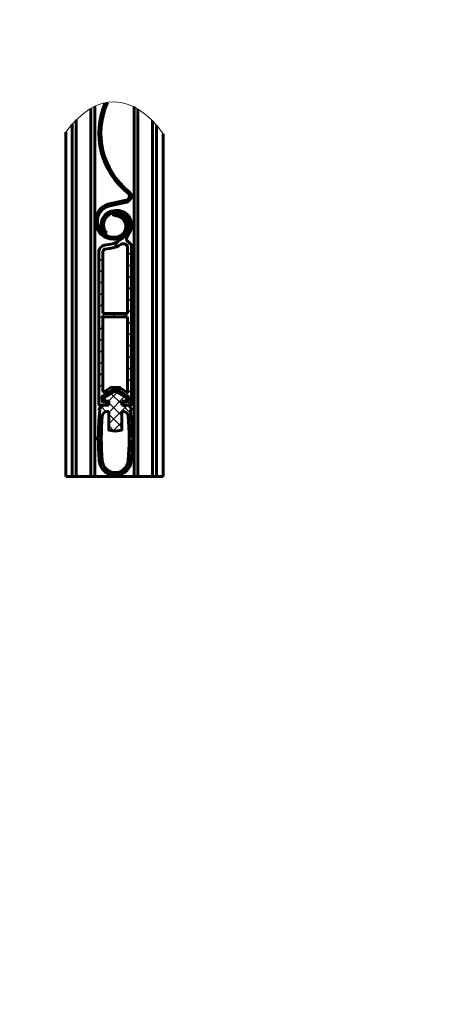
# Model space of a CAD drawing. Header units: millimetres. Extents: x 0 to 841, y 0 to 594.
# Drawn here: x 449 to 601.9, y 0 to 368.3 of the extents above; entities that cross this region are included whole.
import ezdxf

# ---------------------------------------------------------------- set-up
doc = ezdxf.new("R2010")
doc.units = ezdxf.units.MM
doc.linetypes.add('K5LT_BASIC', pattern=[0])
doc.linetypes.add('K5LT_THIN_INCLUDED_TO_HATCHING', pattern=[0])
doc.layers.add('Системный слой', color=7, linetype='Continuous')

msp = doc.modelspace()

# ---------------------------------------------------------------- hatches: boundary and pattern name
at = {"layer": 'Системный слой'}
h = msp.add_hatch(dxfattribs=at)
h.set_pattern_fill('Металл', angle=135, style=0, pattern_type=0)
h.set_pattern_definition([(135, (0, 0), (-2.12132, -2.12132), [])])
h.paths.add_polyline_path([(489.414, 304.8218), (487.8202, 306.1839), (486.3349, 307.6634), (484.9667, 309.2519), (483.7236, 310.9401), (482.6128, 312.7181), (481.6408, 314.5756), (480.8133, 316.5019), (480.135, 318.4856), (479.6099, 320.5152), (479.241, 322.579), (479.0306, 324.6649), (478.9798, 326.7607), (479.0889, 328.8544), (479.3573, 330.9336), (479.7834, 332.9863), (480.3648, 335.0005), (481.0981, 336.9646), (481.4674, 337.8092), (480.61, 337.6551), (479.8346, 335.6779), (479.2102, 333.648), (478.7404, 331.5768), (478.4278, 329.4762), (478.2741, 327.358), (478.2803, 325.2342), (478.4463, 323.117), (478.7712, 321.0182), (479.2531, 318.9498), (479.8893, 316.9236), (480.6762, 314.951), (481.6093, 313.0432), (482.6833, 311.211), (483.8922, 309.4648), (485.2291, 307.8146), (486.6863, 306.2697), (488.2557, 304.8388), (488.9674, 304.257), (489.296, 303.8959), (489.4913, 303.4484), (489.5324, 302.9619), (489.4151, 302.4879), (489.1518, 302.0767), (488.7704, 301.7719), (488.363, 301.6162), (482.103, 300.2227), (481.1211, 299.9223), (480.1977, 299.4732), (479.3551, 298.8863), (478.6137, 298.1758), (477.9915, 297.359), (477.5035, 296.4555), (477.1616, 295.4872), (476.974, 294.4777), (476.9453, 293.4512), (477.0762, 292.4328), (477.3634, 291.4469), (477.8, 290.5175), (478.3756, 289.6672), (479.0761, 288.9163), (479.8845, 288.2832), (480.7814, 287.7832), (481.745, 287.4284), (482.7519, 287.2273), (483.5371, 287.1804), (484.2271, 287.1804), (485.0906, 287.2602), (485.9248, 287.497), (486.7015, 287.8827), (487.3943, 288.4043), (487.9797, 289.044), (488.438, 289.7802), (488.7535, 290.588), (488.9155, 291.4399), (488.9186, 292.3071), (488.7627, 293.1601), (488.4531, 293.9701), (488.0002, 294.7096), (487.4194, 295.3536), (486.7303, 295.8801), (485.9565, 296.2714), (485.124, 296.5142), (484.2611, 296.6003), (483.5371, 296.5496), (483.6426, 295.8373), (484.4397, 295.8747), (485.2283, 295.7527), (485.9769, 295.4762), (486.6555, 295.0563), (487.2369, 294.5098), (487.698, 293.8584), (488.0202, 293.1284), (488.1907, 292.3488), (488.2026, 291.5509), (488.0556, 290.7666), (487.7554, 290.0272), (487.314, 289.3623), (486.7492, 288.7986), (486.0835, 288.3586), (485.3436, 288.0598), (484.559, 287.9142), (484.2271, 287.9004), (483.5371, 287.9004), (482.5713, 287.9802), (481.6317, 288.2177), (480.7439, 288.6062), (479.9319, 289.1353), (479.2179, 289.7906), (478.6212, 290.5542), (478.158, 291.4055), (477.841, 292.3213), (477.6787, 293.2767), (477.6756, 294.2458), (477.8316, 295.2023), (478.1427, 296.1202), (478.6003, 296.9745), (479.192, 297.742), (479.9017, 298.4019), (480.7102, 298.9362), (481.5955, 299.3306), (482.2595, 299.5199), (488.5195, 300.9134), (489.0774, 301.1192), (489.5607, 301.4657), (489.9346, 301.928), (490.1724, 302.4731), (490.257, 303.0616), (490.1824, 303.6516), (489.9538, 304.2005), (489.5877, 304.6691)])
h = msp.add_hatch(dxfattribs=at)
h.set_pattern_fill('Металл', angle=45, style=0, pattern_type=0)
h.set_pattern_definition([(45, (0, 0), (-2.12132, 2.12132), [])])
h.paths.add_polyline_path([(490.1425, 291.0409), (490.318, 291.9422), (490.3346, 292.8603), (490.1919, 293.7674), (489.8942, 294.6361), (489.4505, 295.4401), (488.8743, 296.155), (488.1829, 296.7593), (487.3972, 297.2346), (486.5411, 297.5666), (485.6404, 297.7453), (485.0672, 297.7765), (484.3472, 297.7765), (483.4324, 297.6967), (482.5453, 297.4596), (481.7126, 297.0723), (480.9597, 296.5467), (480.3092, 295.8985), (479.7809, 295.1475), (479.3907, 294.3163), (479.1503, 293.4301), (479.0672, 292.5156), (479.1437, 291.6005), (479.3777, 290.7125), (479.7619, 289.8785), (480.1053, 289.3524), (480.2872, 289.237), (480.4995, 289.2731), (480.5392, 289.3013), (480.7694, 289.4945), (480.8737, 289.683), (480.8249, 289.8927), (480.8183, 289.902), (480.3896, 290.6199), (480.105, 291.4062), (479.9751, 292.2322), (480.0046, 293.0679), (480.1923, 293.8827), (480.5314, 294.647), (481.0096, 295.333), (481.6095, 295.9155), (482.3091, 296.3735), (483.083, 296.6902), (483.903, 296.854), (484.3472, 296.8765), (485.0672, 296.8765), (485.8995, 296.7967), (486.7015, 296.5602), (487.444, 296.1755), (488.0998, 295.6568), (488.6451, 295.0229), (489.06, 294.2969), (489.3294, 293.5053), (489.4434, 292.6769), (489.398, 291.842), (489.2774, 291.289), (488.8819, 290.2), (488.3404, 289.1757), (487.663, 288.2357), (486.8628, 287.3979), (485.9548, 286.6781), (484.9565, 286.0901), (483.8868, 285.6451), (482.766, 285.3515), (482.6616, 285.3324), (480.2104, 284.9002), (479.6203, 284.7153), (479.0971, 284.3857), (478.6754, 283.9334), (478.3833, 283.3883), (478.2402, 282.7867), (478.2272, 282.5367), (478.2272, 226.0765), (478.3045, 225.8755), (478.4966, 225.7781), (478.5272, 225.7765), (481.1072, 225.7765), (481.3082, 225.8539), (481.4056, 226.046), (481.4072, 226.0765), (481.4072, 226.6765), (481.3298, 226.8776), (481.1377, 226.975), (481.1072, 226.9765), (479.7272, 226.9765), (479.5261, 227.0539), (479.4287, 227.246), (479.4272, 227.2765), (479.4272, 228.6758), (479.5058, 228.9728), (479.7167, 229.1893), (482.9004, 231.114), (483.1953, 231.2003), (483.2108, 231.2005), (485.3635, 231.2005), (485.6605, 231.1219), (485.6739, 231.114), (488.8576, 229.1893), (489.071, 228.9683), (489.1472, 228.6758), (489.1472, 227.2765), (489.0698, 227.0755), (488.8777, 226.9781), (488.8472, 226.9765), (487.4672, 226.9765), (487.2661, 226.8992), (487.1687, 226.7071), (487.1672, 226.6765), (487.1672, 226.0765), (487.2445, 225.8755), (487.4366, 225.7781), (487.4672, 225.7765), (490.0472, 225.7765), (490.2482, 225.8539), (490.3456, 226.046), (490.3472, 226.0765), (490.3472, 284.1454), (490.2675, 284.7587), (490.0338, 285.3312), (489.6615, 285.825), (489.1755, 286.2073), (489.0644, 286.2695), (488.7215, 286.5395), (488.4979, 286.9142), (488.423, 287.3441), (488.5068, 287.7723), (488.6607, 288.0485), (489.3234, 289.0719), (489.8466, 290.1731)])
h.paths.add_polyline_path([(486.5387, 285.2658), (486.9873, 285.4585), (487.4741, 285.4969), (487.9474, 285.377), (488.3571, 285.1114), (488.6598, 284.7283), (488.8234, 284.2682), (488.8472, 284.0023), (488.8472, 259.6769), (479.7272, 259.6769), (479.7272, 282.5367), (479.8063, 282.9057), (480.0297, 283.2098), (480.3582, 283.3955), (480.4709, 283.423), (482.9221, 283.8552), (484.1445, 284.1519), (485.3195, 284.6012), (486.4279, 285.1959)])
h.paths.add_polyline_path([(482.4562, 232.1075), (480.1824, 230.7328), (479.9703, 230.695), (479.7876, 230.809), (479.7272, 230.9895), (479.7272, 258.4769), (488.8472, 258.4769), (488.8472, 230.9895), (488.7698, 230.7885), (488.5777, 230.6911), (488.3919, 230.7328), (486.1181, 232.1075), (485.7099, 232.2616), (485.4973, 232.2805), (483.077, 232.2805), (482.6479, 232.2012)])
h = msp.add_hatch(dxfattribs=at)
h.set_pattern_fill('Неметалл', angle=45, style=0, pattern_type=0)
h.set_pattern_definition([(45, (0, 0), (-2.12132, 2.12132), []), (135, (0, 0), (-2.12132, -2.12132), [])])
h.paths.add_polyline_path([(478.0478, 213.7765), (477.8241, 213.6991), (477.6969, 213.4996), (477.721, 213.2642), (477.886, 213.0946), (478.0479, 213.0565), (478.1432, 209.1143), (478.3983, 205.1792), (478.4031, 205.1219), (478.5584, 204.1635), (478.8687, 203.2434), (479.3257, 202.3867), (479.9169, 201.6165), (480.6264, 200.9536), (481.435, 200.4161), (482.3208, 200.0183), (483.2598, 199.7712), (483.9273, 199.6921), (483.998, 199.4662), (484.1937, 199.3331), (484.4297, 199.3501), (484.6041, 199.5101), (484.647, 199.692), (485.608, 199.8307), (486.5333, 200.125), (487.3978, 200.5671), (488.1781, 201.1449), (488.8532, 201.8428), (489.4046, 202.642), (489.8177, 203.5207), (490.081, 204.4553), (490.1756, 205.1734), (490.4309, 209.1085), (490.5264, 213.0508), (490.5264, 213.0565), (490.7501, 213.1339), (490.8774, 213.3333), (490.8534, 213.5688), (490.6884, 213.7384), (490.5265, 213.7765), (490.4326, 217.7188), (490.1789, 221.654), (489.9664, 223.8587), (490.1801, 223.9604), (490.2845, 224.1728), (490.2345, 224.4041), (490.0516, 224.5543), (489.8866, 224.5742), (489.8385, 224.9835), (489.7161, 225.3404), (489.4581, 225.6158), (489.1099, 225.7613), (488.9448, 225.7765), (486.6872, 225.7765), (486.6872, 227.2765), (488.3672, 227.2765), (488.452, 227.3117), (488.4872, 227.3965), (488.4872, 228.4089), (488.452, 228.4937), (488.4292, 228.5116), (484.5603, 230.8506), (484.4241, 230.8713), (484.3131, 230.7897), (484.2872, 230.6965), (484.2344, 230.8238), (484.1072, 230.8765), (484.014, 230.8506), (480.1451, 228.5116), (480.0906, 228.4376), (480.0872, 228.4089), (480.0872, 227.3965), (480.1223, 227.3117), (480.2072, 227.2765), (481.8872, 227.2765), (481.8872, 225.7765), (479.6295, 225.7765), (479.2605, 225.6974), (478.9564, 225.474), (478.7706, 225.1455), (478.7359, 224.9835), (478.6878, 224.5742), (478.4569, 224.5222), (478.3083, 224.338), (478.3061, 224.1014), (478.4512, 223.9145), (478.6079, 223.8587), (478.2645, 219.9303), (478.0808, 215.9911)])
h.paths.add_polyline_path([(481.2793, 223.3765), (481.8872, 223.3765), (481.8872, 216.5817), (481.9223, 216.4969), (481.9914, 216.4628), (484.1514, 216.1776), (484.2402, 216.2013), (484.2861, 216.2808), (484.2872, 216.2965), (484.3223, 216.2117), (484.4072, 216.1765), (484.4229, 216.1776), (486.5829, 216.4628), (486.6624, 216.5087), (486.6872, 216.5817), (486.6872, 223.3765), (487.295, 223.3765), (487.8242, 223.297), (488.3066, 223.0654), (488.6996, 222.7021), (488.9685, 222.2394), (489.0882, 221.7319), (489.347, 217.8191), (489.446, 213.8989), (489.385, 209.9779), (489.1642, 206.0627), (489.0872, 205.122), (488.9241, 204.2598), (488.6075, 203.4414), (488.1478, 202.694), (487.5603, 202.0423), (486.8645, 201.5077), (486.0833, 201.1082), (485.2426, 200.8568), (484.3703, 200.7619), (483.4952, 200.8267), (482.6463, 201.0489), (481.8518, 201.4213), (481.138, 201.9316), (480.5283, 202.5627), (480.0432, 203.2938), (479.6986, 204.1008), (479.5059, 204.9568), (479.4872, 205.122), (479.2278, 209.0348), (479.1283, 212.955), (479.1888, 216.8759), (479.4092, 220.7912), (479.4861, 221.7319), (479.611, 222.2523), (479.8834, 222.713), (480.2793, 223.0731), (480.7635, 223.301)])

# ---------------------------------------------------------------- linework, layer by layer
at = {"layer": 'Системный слой', "color": 5, "linetype": 'K5LT_BASIC', "lineweight": 60, "true_color": 0x0000ff}
for p, q in [((475.2872, 199.3765), (475.2872, 335.5862)), ((476.6869, 199.3765), (476.6869, 336.3199)), ((491.2874, 336.1046), (491.2874, 199.3765)), ((492.6872, 335.3271), (492.6872, 199.3765)), ((468.3872, 199.3765), (468.3872, 329.7965)), ((469.8872, 199.3765), (469.8872, 331.3849)), ((498.0872, 330.9402), (498.0872, 199.3765)), ((499.5872, 199.3765), (499.5872, 329.2932)), ((465.9872, 199.3765), (465.9872, 326.8221)), ((501.9872, 199.3765), (501.9872, 326.2156)), ((482.103, 300.2227), (488.363, 301.6162)), ((488.5195, 300.9134), (482.2595, 299.5199)), ((483.6426, 295.8373), (483.5371, 296.5496)), ((484.3472, 297.7765), (485.0672, 297.7765)), ((485.0672, 296.8765), (484.3472, 296.8765)), ((480.7694, 289.4945), (480.5392, 289.3013)), ((483.5371, 287.9004), (484.2271, 287.9004)), ((480.2104, 284.9002), (482.6616, 285.3324)), ((480.4709, 283.423), (482.9221, 283.8552)), ((484.2271, 287.1804), (483.5371, 287.1804)), ((488.8472, 284.0023), (488.8472, 259.6769)), ((490.3472, 284.1454), (490.3472, 226.0765)), ((478.2272, 226.0765), (478.2272, 282.5367)), ((479.7272, 259.6769), (479.7272, 282.5367)), ((488.8472, 259.6769), (479.7272, 259.6769)), ((479.7272, 230.9895), (479.7272, 258.4769)), ((479.7272, 258.4769), (488.8472, 258.4769)), ((488.8472, 258.4769), (488.8472, 230.9895)), ((482.4562, 232.1075), (480.1824, 230.7328)), ((485.4973, 232.2805), (483.077, 232.2805)), ((488.3919, 230.7328), (486.1181, 232.1075)), ((479.4272, 228.6758), (479.4272, 227.2765)), ((482.9004, 231.114), (479.7167, 229.1893)), ((480.0872, 227.3965), (480.0872, 228.4089)), ((480.1451, 228.5116), (484.014, 230.8506)), ((485.3635, 231.2005), (483.2108, 231.2005)), ((484.5603, 230.8506), (488.4292, 228.5116)), ((488.8576, 229.1893), (485.6739, 231.114)), ((488.4872, 228.4089), (488.4872, 227.3965)), ((489.1472, 227.2765), (489.1472, 228.6758)), ((481.1072, 225.7765), (478.5272, 225.7765)), ((479.6295, 225.7765), (481.8872, 225.7765)), ((479.7272, 226.9765), (481.1072, 226.9765)), ((481.8872, 227.2765), (480.2072, 227.2765)), ((481.4072, 226.6765), (481.4072, 226.0765)), ((481.8872, 225.7765), (481.8872, 227.2765)), ((488.3672, 227.2765), (486.6872, 227.2765)), ((486.6872, 227.2765), (486.6872, 225.7765)), ((486.6872, 225.7765), (488.9448, 225.7765)), ((487.1672, 226.0765), (487.1672, 226.6765)), ((487.4672, 226.9765), (488.8472, 226.9765)), ((490.0472, 225.7765), (487.4672, 225.7765)), ((481.2793, 223.3765), (481.8872, 223.3765)), ((481.8872, 223.3765), (481.8872, 216.5817)), ((486.6872, 223.3765), (487.295, 223.3765)), ((486.6872, 216.5817), (486.6872, 223.3765)), ((481.9914, 216.4628), (484.1514, 216.1776)), ((484.4229, 216.1776), (486.5829, 216.4628)), ((465.9872, 199.3765), (468.3872, 199.3765)), ((468.3872, 199.3765), (469.8872, 199.3765)), ((469.8872, 199.3765), (475.2872, 199.3765)), ((475.2872, 199.3765), (475.9506, 199.3765)), ((475.9506, 199.3765), (476.6869, 199.3765)), ((476.6869, 199.3765), (484.0946, 199.3765)), ((484.4797, 199.3765), (491.2874, 199.3765)), ((492.0238, 199.3765), (491.2874, 199.3765)), ((492.6872, 199.3765), (492.0238, 199.3765)), ((498.0872, 199.3765), (492.6872, 199.3765)), ((498.0872, 199.3765), (499.5872, 199.3765)), ((499.5872, 199.3765), (501.9872, 199.3765))]:
    msp.add_line(p, q, dxfattribs=at)
for centre, radius, start, end in [((506.4571, 326.3783), 28.2, 156.428999, 231.669111), ((506.4571, 326.3783), 27.48, 155.419579, 231.669111), ((488.0371, 303.0804), 1.5, 282.54983, 51.669111), ((488.0371, 303.0804), 2.22, 282.54983, 51.669111), ((483.5371, 293.7804), 6.6, 102.54983, 270), ((483.5371, 293.7804), 5.88, 102.54983, 270), ((484.3472, 292.4965), 5.28, 90, 216.546356), ((484.3472, 292.4965), 4.38, 90, 216.324674), ((484.2271, 291.8904), 4.71, 270, 98.423967), ((484.2271, 291.8904), 3.99, 270, 98.423967), ((485.0672, 292.4965), 5.28, 343.996749, 90), ((485.0672, 292.4965), 4.38, 343.996749, 90), ((481.2029, 293.6048), 8.4, 280, 343.996749), ((481.2029, 293.6048), 9.3, 323.312562, 343.996749), ((480.3463, 289.5311), 0.3, 216.546356, 310), ((480.5766, 289.7243), 0.3, 310, 36.324674), ((489.623, 287.3316), 1.2, 143.312562, 242.257223), ((480.6272, 282.5367), 2.4, 100, 180), ((481.2029, 293.6048), 9.9, 280, 302.613258), ((487.3472, 284.0023), 1.5, 0, 122.613258), ((487.9472, 284.1454), 2.4, 0, 62.257223), ((480.6272, 282.5367), 0.9, 100, 180), ((483.077, 231.0805), 1.2, 90, 121.155549), ((485.4973, 231.0805), 1.2, 58.844451, 90), ((480.0272, 228.6758), 0.6, 121.155549, 180), ((480.0272, 230.9895), 0.3, 180, 301.155549), ((480.2072, 228.4089), 0.12, 121.155549, 180), ((483.2108, 230.6005), 0.6, 90, 121.155549), ((484.1072, 230.6965), 0.18, 0, 121.155549), ((484.4672, 230.6965), 0.18, 58.844451, 180), ((485.3635, 230.6005), 0.6, 58.844451, 90), ((488.5472, 230.9895), 0.3, 238.844451, 0), ((488.3672, 228.4089), 0.12, 0, 58.844451), ((488.5472, 228.6758), 0.6, 0, 58.844451), ((478.5272, 226.0765), 0.3, 180, 270), ((575.2472, 213.4332), 97.2, 173.175422, 173.418316), ((479.6295, 224.8765), 0.9, 90, 173.175422), ((479.7272, 227.2765), 0.3, 180, 270), ((480.2072, 227.3965), 0.12, 180, 270), ((481.1072, 226.6765), 0.3, 0, 90), ((481.1072, 226.0765), 0.3, 270, 0), ((487.4672, 226.6765), 0.3, 90, 180), ((487.4672, 226.0765), 0.3, 180, 270), ((488.3672, 227.3965), 0.12, 270, 0), ((488.8472, 227.2765), 0.3, 270, 0), ((488.9448, 224.8765), 0.9, 6.824578, 90), ((393.3272, 213.4332), 97.2, 6.581684, 6.824578), ((490.0472, 226.0765), 0.3, 270, 0), ((575.2472, 213.4332), 97.2, 173.84273, 179.797625), ((478.6472, 224.2165), 0.36, 83.52442, 263.736626), ((575.2472, 213.4332), 96.12, 175.047079, 184.960411), ((481.2793, 221.5765), 1.8, 90, 175.047079), ((487.295, 221.5765), 1.8, 4.952921, 90), ((393.3272, 213.4332), 96.12, 355.039589, 4.952921), ((489.9272, 224.2165), 0.36, 276.263374, 96.47558), ((393.3272, 213.4332), 97.2, 0.202375, 6.15727), ((478.0472, 213.4165), 0.36, 89.903501, 270.116163), ((482.0072, 216.5817), 0.12, 180, 262.478417), ((484.1672, 216.2965), 0.12, 262.478417, 0), ((484.4072, 216.2965), 0.12, 180, 277.521583), ((486.5672, 216.5817), 0.12, 277.521583, 0), ((490.5272, 213.4165), 0.36, 269.883837, 90.096499), ((575.2472, 213.4332), 97.2, 180.222039, 184.905176), ((393.3272, 213.4332), 97.2, 355.125275, 359.777961), ((484.2875, 205.5834), 5.9024, 184.48443, 266.502076), ((484.2872, 205.5833), 4.8221, 185.489971, 354.510029), ((484.2875, 205.5834), 5.9024, 273.492167, 356.016583), ((484.2872, 199.6807), 0.36, 178.195837, 1.798406)]:
    msp.add_arc(centre, radius, start, end, dxfattribs=at)
at = {"layer": 'Системный слой', "color": 7, "linetype": 'K5LT_THIN_INCLUDED_TO_HATCHING', "lineweight": 18}
msp.add_ellipse((483.7675, 258.4769), major_axis=(0, 79.5061), ratio=0.43770235, start_param=5.7321701, end_param=6.81945198, dxfattribs=at)

doc.saveas('drawing.dxf')
